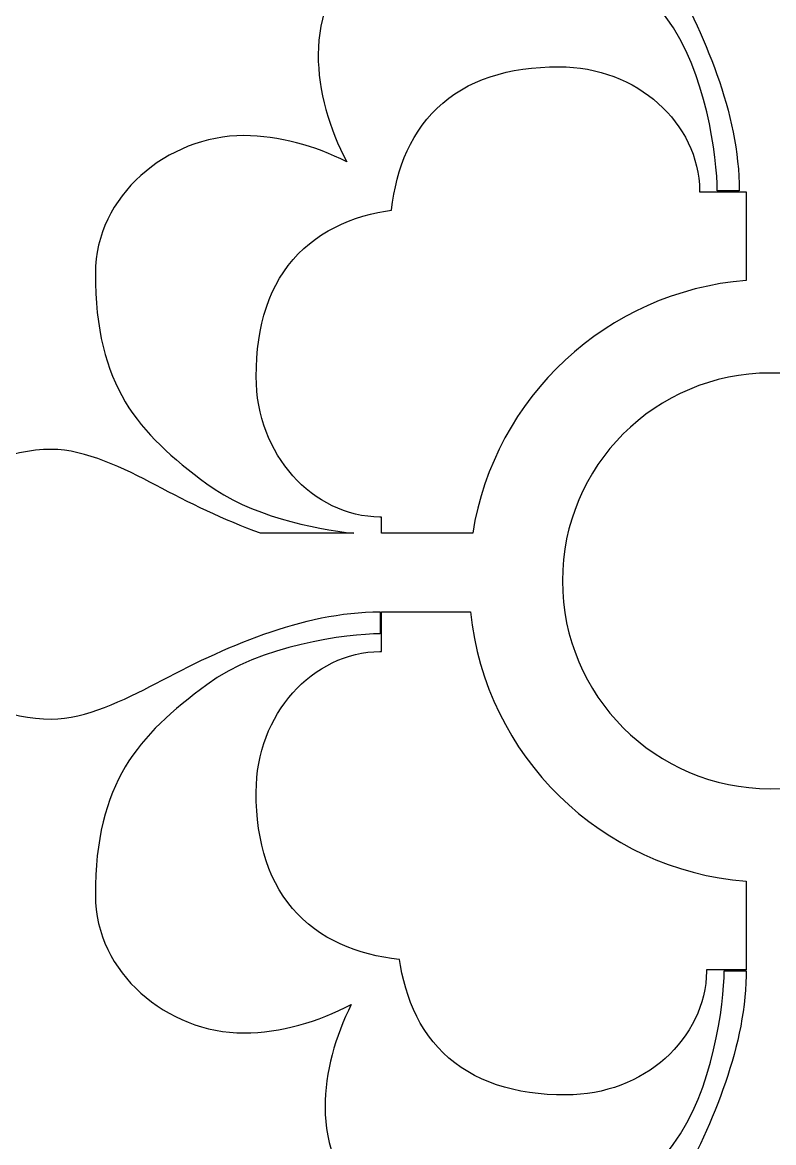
# Model space of a CAD drawing. Header units: centimetres. Extents: x -8.7 to 2, y -6.7 to 8.4.
# Drawn here: x -2.25 to -1.583, y 5.531 to 6.526 of the extents above; entities that cross this region are included whole.
import ezdxf

# ---------------------------------------------------------------- set-up
doc = ezdxf.new("R2010")
doc.units = ezdxf.units.CM
doc.header["$MEASUREMENT"] = 0
doc.layers.add('layer 1', color=7, linetype='Continuous')

msp = doc.modelspace()

# ---------------------------------------------------------------- linework, layer by layer
at = {"layer": 'layer 1', "color": 242}
for points, knots in [([(-2.9164, -6.70279), (-2.9164, -6.70279), (-2.9164, -5.65469), (-2.9164, -5.65469), (-2.9164, -5.65469), (-2.9164, -5.65469), (-2.9164, -5.56045), (-2.9164, -5.56045), (-2.9164, -5.56045), (-2.9164, -5.56045), (-2.9164, -5.22248), (-2.9164, -5.22248), (-2.9164, -5.22248), (-2.9164, -5.22248), (-2.9164, -5.05978), (-2.9164, -5.05978), (-2.9164, -5.05978), (-2.9164, -5.05978), (-2.9164, -3.57526), (-2.9164, -3.57526), (-2.9164, -3.57526), (-2.9164, -3.57526), (-2.9164, -3.48102), (-2.9164, -3.48102), (-2.9164, -3.48102), (-2.9164, -3.48102), (-2.9164, -3.14306), (-2.9164, -3.14306), (-2.9164, -3.14306), (-2.9164, -3.14306), (-2.9164, -2.98035), (-2.9164, -2.98035), (-2.9164, -2.98035), (-2.9164, -2.98035), (-2.9164, -1.49584), (-2.9164, -1.49584), (-2.9164, -1.49584), (-2.9164, -1.49584), (-2.9164, -1.4016), (-2.9164, -1.4016), (-2.9164, -1.4016), (-2.9164, -1.4016), (-2.9164, -1.06363), (-2.9164, -1.06363), (-2.9164, -1.06363), (-2.9164, -1.06363), (-2.9164, -0.90093), (-2.9164, -0.90093), (-2.9164, -0.90093), (-2.9164, -0.90093), (-2.9164, 0.58359), (-2.9164, 0.58359), (-2.9164, 0.58359), (-2.9164, 0.58359), (-2.9164, 0.67783), (-2.9164, 0.67783), (-2.9164, 0.67783), (-2.9164, 0.67783), (-2.9164, 1.01579), (-2.9164, 1.01579), (-2.9164, 1.01579), (-2.9164, 1.01579), (-2.9164, 1.1785), (-2.9164, 1.1785), (-2.9164, 1.1785), (-2.9164, 1.1785), (-2.9164, 2.66301), (-2.9164, 2.66301), (-2.9164, 2.66301), (-2.9164, 2.66301), (-2.9164, 2.75725), (-2.9164, 2.75725), (-2.9164, 2.75725), (-2.9164, 2.75725), (-2.9164, 3.09522), (-2.9164, 3.09522), (-2.9164, 3.09522), (-2.9164, 3.09522), (-2.9164, 3.25792), (-2.9164, 3.25792), (-2.9164, 3.25792), (-2.9164, 3.25792), (-2.9164, 4.74243), (-2.9164, 4.74243), (-2.9164, 4.74243), (-2.9164, 4.74243), (-2.9164, 4.83668), (-2.9164, 4.83668), (-2.9164, 4.83668), (-2.9164, 4.83668), (-2.9164, 5.17464), (-2.9164, 5.17464), (-2.9164, 5.17464), (-2.9164, 5.17464), (-2.9164, 5.33735), (-2.9164, 5.33735), (-2.9164, 5.33735), (-2.9164, 5.33735), (-2.9164, 6.82186), (-2.9164, 6.82186), (-2.9164, 6.82186), (-2.9164, 6.82186), (-2.9164, 6.9161), (-2.9164, 6.9161), (-2.9164, 6.9161), (-2.9164, 6.9161), (-2.9164, 7.25407), (-2.9164, 7.25407), (-2.9164, 7.25407), (-2.9164, 7.25407), (-2.9164, 7.41677), (-2.9164, 7.41677), (-2.9164, 7.41677), (-2.9164, 7.41677), (-2.9164, 8.37754), (-2.9164, 8.37754), (-2.9164, 8.37754), (-2.9164, 8.37754), (-2.18486, 8.37754), (-2.18486, 8.37754), (-2.18486, 8.37754), (-2.18486, 8.37754), (-2.01982, 8.37754), (-2.01982, 8.37754), (-2.01982, 8.37754), (-2.01982, 8.37754), (-1.60725, 8.37754), (-1.60725, 8.37754), (-1.60725, 8.37754), (-1.60725, 8.37754), (-1.53749, 8.37754), (-1.53749, 8.37754), (-1.53749, 8.37754), (-1.53749, 8.37754), (-1.14823, 8.37754), (-1.14823, 8.37754), (-1.14823, 8.37754), (-1.14823, 8.37754), (-0.98687, 8.37754), (-0.98687, 8.37754), (-0.98687, 8.37754), (-0.98687, 8.37754), (0.02073, 8.37754), (0.02073, 8.37754), (0.02073, 8.37754), (0.02073, 8.37754), (0.18577, 8.37754), (0.18577, 8.37754), (0.18577, 8.37754), (0.18577, 8.37754), (0.59834, 8.37754), (0.59834, 8.37754), (0.59834, 8.37754), (0.59834, 8.37754), (0.6681, 8.37754), (0.6681, 8.37754), (0.6681, 8.37754), (0.6681, 8.37754), (1.05736, 8.37754), (1.05736, 8.37754), (1.05736, 8.37754), (1.05736, 8.37754), (1.21872, 8.37754), (1.21872, 8.37754), (1.21872, 8.37754), (1.21872, 8.37754), (1.95035, 8.37754), (1.95035, 8.37754), (1.95035, 8.37754), (1.95035, 8.37754), (1.95035, 7.36066), (1.95035, 7.36066), (1.95035, 7.36066), (1.95035, 7.36066), (1.95035, 7.26641), (1.95035, 7.26641), (1.95035, 7.26641), (1.95035, 7.26641), (1.95035, 6.9286), (1.95035, 6.9286), (1.95035, 6.9286), (1.95035, 6.9286), (1.95035, 6.77755), (1.95035, 6.77755), (1.95035, 6.77755), (1.95035, 6.77755), (1.95035, 5.24221), (1.95035, 5.24221), (1.95035, 5.24221), (1.95035, 5.24221), (1.95035, 5.14795), (1.95035, 5.14795), (1.95035, 5.14795), (1.95035, 5.14795), (1.95035, 4.81014), (1.95035, 4.81014), (1.95035, 4.81014), (1.95035, 4.81014), (1.95035, 4.65909), (1.95035, 4.65909), (1.95035, 4.65909), (1.95035, 4.65909), (1.95035, 3.17448), (1.95035, 3.17448), (1.95035, 3.17448), (1.95035, 3.17448), (1.95035, 3.08022), (1.95035, 3.08022), (1.95035, 3.08022), (1.95035, 3.08022), (1.95035, 2.74242), (1.95035, 2.74242), (1.95035, 2.74242), (1.95035, 2.74242), (1.95035, 2.59137), (1.95035, 2.59137), (1.95035, 2.59137), (1.95035, 2.59137), (1.95035, 1.10676), (1.95035, 1.10676), (1.95035, 1.10676), (1.95035, 1.10676), (1.95035, 1.0125), (1.95035, 1.0125), (1.95035, 1.0125), (1.95035, 1.0125), (1.95035, 0.6747), (1.95035, 0.6747), (1.95035, 0.6747), (1.95035, 0.6747), (1.95035, 0.52364), (1.95035, 0.52364), (1.95035, 0.52364), (1.95035, 0.52364), (1.95035, -0.96097), (1.95035, -0.96097), (1.95035, -0.96097), (1.95035, -0.96097), (1.95035, -1.05523), (1.95035, -1.05523), (1.95035, -1.05523), (1.95035, -1.05523), (1.95035, -1.39303), (1.95035, -1.39303), (1.95035, -1.39303), (1.95035, -1.39303), (1.95035, -1.54408), (1.95035, -1.54408), (1.95035, -1.54408), (1.95035, -1.54408), (1.95035, -3.02869), (1.95035, -3.02869), (1.95035, -3.02869), (1.95035, -3.02869), (1.95035, -3.12295), (1.95035, -3.12295), (1.95035, -3.12295), (1.95035, -3.12295), (1.95035, -3.46075), (1.95035, -3.46075), (1.95035, -3.46075), (1.95035, -3.46075), (1.95035, -3.61181), (1.95035, -3.61181), (1.95035, -3.61181), (1.95035, -3.61181), (1.95035, -5.09642), (1.95035, -5.09642), (1.95035, -5.09642), (1.95035, -5.09642), (1.95035, -5.19068), (1.95035, -5.19068), (1.95035, -5.19068), (1.95035, -5.19068), (1.95035, -5.52848), (1.95035, -5.52848), (1.95035, -5.52848), (1.95035, -5.52848), (1.95035, -5.67953), (1.95035, -5.67953), (1.95035, -5.67953), (1.95035, -5.67953), (1.95035, -6.70279), (1.95035, -6.70279), (1.95035, -6.70279), (1.95035, -6.70279), (1.21881, -6.70279), (1.21881, -6.70279), (1.21881, -6.70279), (1.21881, -6.70279), (1.0529, -6.70279), (1.0529, -6.70279), (1.0529, -6.70279), (1.0529, -6.70279), (0.6681, -6.70279), (0.6681, -6.70279), (0.6681, -6.70279), (0.6681, -6.70279), (0.59834, -6.70279), (0.59834, -6.70279), (0.59834, -6.70279), (0.59834, -6.70279), (0.18291, -6.70279), (0.18291, -6.70279), (0.18291, -6.70279), (0.18291, -6.70279), (0.02079, -6.70279), (0.02079, -6.70279), (0.02079, -6.70279), (0.02079, -6.70279), (-0.98678, -6.70279), (-0.98678, -6.70279), (-0.98678, -6.70279), (-0.98678, -6.70279), (-1.15269, -6.70279), (-1.15269, -6.70279), (-1.15269, -6.70279), (-1.15269, -6.70279), (-1.53749, -6.70279), (-1.53749, -6.70279), (-1.53749, -6.70279), (-1.53749, -6.70279), (-1.60725, -6.70279), (-1.60725, -6.70279), (-1.60725, -6.70279), (-1.60725, -6.70279), (-2.02268, -6.70279), (-2.02268, -6.70279), (-2.02268, -6.70279), (-2.02268, -6.70279), (-2.1848, -6.70279), (-2.1848, -6.70279), (-2.1848, -6.70279), (-2.1848, -6.70279), (-2.9164, -6.70279), (-2.9164, -6.70279)], [0, 0, 0, 0, 0.011765, 0.011765, 0.011765, 0.011765, 0.023529, 0.023529, 0.023529, 0.023529, 0.035294, 0.035294, 0.035294, 0.035294, 0.047059, 0.047059, 0.047059, 0.047059, 0.058824, 0.058824, 0.058824, 0.058824, 0.070588, 0.070588, 0.070588, 0.070588, 0.082353, 0.082353, 0.082353, 0.082353, 0.094118, 0.094118, 0.094118, 0.094118, 0.105882, 0.105882, 0.105882, 0.105882, 0.117647, 0.117647, 0.117647, 0.117647, 0.129412, 0.129412, 0.129412, 0.129412, 0.141176, 0.141176, 0.141176, 0.141176, 0.152941, 0.152941, 0.152941, 0.152941, 0.164706, 0.164706, 0.164706, 0.164706, 0.176471, 0.176471, 0.176471, 0.176471, 0.188235, 0.188235, 0.188235, 0.188235, 0.2, 0.2, 0.2, 0.2, 0.211765, 0.211765, 0.211765, 0.211765, 0.223529, 0.223529, 0.223529, 0.223529, 0.235294, 0.235294, 0.235294, 0.235294, 0.247059, 0.247059, 0.247059, 0.247059, 0.258824, 0.258824, 0.258824, 0.258824, 0.270588, 0.270588, 0.270588, 0.270588, 0.282353, 0.282353, 0.282353, 0.282353, 0.294118, 0.294118, 0.294118, 0.294118, 0.305882, 0.305882, 0.305882, 0.305882, 0.317647, 0.317647, 0.317647, 0.317647, 0.329412, 0.329412, 0.329412, 0.329412, 0.341176, 0.341176, 0.341176, 0.341176, 0.352941, 0.352941, 0.352941, 0.352941, 0.364706, 0.364706, 0.364706, 0.364706, 0.376471, 0.376471, 0.376471, 0.376471, 0.388235, 0.388235, 0.388235, 0.388235, 0.4, 0.4, 0.4, 0.4, 0.411765, 0.411765, 0.411765, 0.411765, 0.423529, 0.423529, 0.423529, 0.423529, 0.435294, 0.435294, 0.435294, 0.435294, 0.447059, 0.447059, 0.447059, 0.447059, 0.458824, 0.458824, 0.458824, 0.458824, 0.470588, 0.470588, 0.470588, 0.470588, 0.482353, 0.482353, 0.482353, 0.482353, 0.494118, 0.494118, 0.494118, 0.494118, 0.505882, 0.505882, 0.505882, 0.505882, 0.517647, 0.517647, 0.517647, 0.517647, 0.529412, 0.529412, 0.529412, 0.529412, 0.541176, 0.541176, 0.541176, 0.541176, 0.552941, 0.552941, 0.552941, 0.552941, 0.564706, 0.564706, 0.564706, 0.564706, 0.576471, 0.576471, 0.576471, 0.576471, 0.588235, 0.588235, 0.588235, 0.588235, 0.6, 0.6, 0.6, 0.6, 0.611765, 0.611765, 0.611765, 0.611765, 0.623529, 0.623529, 0.623529, 0.623529, 0.635294, 0.635294, 0.635294, 0.635294, 0.647059, 0.647059, 0.647059, 0.647059, 0.658824, 0.658824, 0.658824, 0.658824, 0.670588, 0.670588, 0.670588, 0.670588, 0.682353, 0.682353, 0.682353, 0.682353, 0.694118, 0.694118, 0.694118, 0.694118, 0.705882, 0.705882, 0.705882, 0.705882, 0.717647, 0.717647, 0.717647, 0.717647, 0.729412, 0.729412, 0.729412, 0.729412, 0.741176, 0.741176, 0.741176, 0.741176, 0.752941, 0.752941, 0.752941, 0.752941, 0.764706, 0.764706, 0.764706, 0.764706, 0.776471, 0.776471, 0.776471, 0.776471, 0.788235, 0.788235, 0.788235, 0.788235, 0.8, 0.8, 0.8, 0.8, 0.811765, 0.811765, 0.811765, 0.811765, 0.823529, 0.823529, 0.823529, 0.823529, 0.835294, 0.835294, 0.835294, 0.835294, 0.847059, 0.847059, 0.847059, 0.847059, 0.858824, 0.858824, 0.858824, 0.858824, 0.870588, 0.870588, 0.870588, 0.870588, 0.882353, 0.882353, 0.882353, 0.882353, 0.894118, 0.894118, 0.894118, 0.894118, 0.905882, 0.905882, 0.905882, 0.905882, 0.917647, 0.917647, 0.917647, 0.917647, 0.929412, 0.929412, 0.929412, 0.929412, 0.941176, 0.941176, 0.941176, 0.941176, 0.952941, 0.952941, 0.952941, 0.952941, 0.964706, 0.964706, 0.964706, 0.964706, 0.976471, 0.976471, 0.976471, 0.976471, 1, 1, 1, 1]), ([(-2.634, 5.60605), (-2.50493, 5.59003), (-2.40298, 5.45217), (-2.3962, 5.28142), (-2.3962, 5.28142), (-2.21697, 5.27935), (-2.0709, 5.17252), (-2.05808, 5.03746), (-2.05808, 5.03746), (-2.05808, 5.03746), (-1.87598, 5.09287), (-1.87598, 5.09287), (-1.87598, 5.09287), (-1.87598, 5.09287), (-1.67153, 5.03066), (-1.67153, 5.03066), (-1.67153, 5.03066), (-1.67153, 5.03066), (-1.62274, 5.19761), (-1.62274, 5.19761), (-1.62274, 5.19761), (-1.63619, 5.22457), (-1.64971, 5.25012), (-1.66095, 5.27081), (-1.66095, 5.27081), (-1.68539, 5.31477), (-1.70248, 5.35508), (-1.70248, 5.39173), (-1.70248, 5.39173), (-1.70248, 5.42227), (-1.68539, 5.45648), (-1.67072, 5.48457), (-1.67072, 5.48457), (-1.63959, 5.5432), (-1.6085, 5.6112), (-1.60725, 5.67942), (-1.60725, 5.67942), (-1.60725, 5.67942), (-1.60725, 5.68368), (-1.60725, 5.68368), (-1.60725, 5.68368), (-1.60725, 5.68368), (-1.62674, 5.68368), (-1.62674, 5.68368), (-1.62674, 5.68368), (-1.62674, 5.65435), (-1.63652, 5.57739), (-1.67195, 5.52977), (-1.67195, 5.52977), (-1.71714, 5.46868), (-1.75866, 5.43083), (-1.85884, 5.43083), (-1.85884, 5.43083), (-1.92725, 5.43083), (-1.98098, 5.49432), (-1.98098, 5.56275), (-1.98098, 5.56275), (-1.98098, 5.5937), (-1.97197, 5.62566), (-1.9577, 5.65397), (-1.9577, 5.65397), (-1.98699, 5.6385), (-2.02052, 5.62861), (-2.05295, 5.62861), (-2.05295, 5.62861), (-2.12137, 5.62861), (-2.18487, 5.68234), (-2.18487, 5.75075), (-2.18487, 5.75075), (-2.18487, 5.85093), (-2.14702, 5.89245), (-2.08593, 5.93764), (-2.08593, 5.93764), (-2.03831, 5.97307), (-1.96134, 5.98285), (-1.93202, 5.98285), (-1.93202, 5.98285), (-1.93202, 5.98285), (-1.93202, 6.00239), (-1.93202, 6.00239), (-1.93202, 6.00239), (-2.00166, 6.00239), (-2.07127, 5.97063), (-2.13112, 5.93886), (-2.13112, 5.93886), (-2.15922, 5.9242), (-2.19343, 5.90711), (-2.22397, 5.90711), (-2.22397, 5.90711), (-2.26062, 5.90711), (-2.30093, 5.9242), (-2.34488, 5.94864), (-2.34488, 5.94864), (-2.38764, 5.97184), (-2.45117, 6.00484), (-2.50491, 6.02681), (-2.50491, 6.02681), (-2.45117, 6.0488), (-2.38764, 6.08178), (-2.34488, 6.105), (-2.34488, 6.105), (-2.30093, 6.12944), (-2.26062, 6.14653), (-2.22397, 6.14653), (-2.22397, 6.14653), (-2.19343, 6.14653), (-2.15922, 6.12944), (-2.13112, 6.11476), (-2.13112, 6.11476), (-2.10208, 6.09934), (-2.07072, 6.08393), (-2.03819, 6.07215), (-2.03819, 6.07215), (-2.03819, 6.07215), (-1.9553, 6.07215), (-1.9553, 6.07215), (-1.9553, 6.07215), (-1.99156, 6.07585), (-2.04804, 6.0878), (-2.08593, 6.116), (-2.08593, 6.116), (-2.14702, 6.16119), (-2.18487, 6.20271), (-2.18487, 6.30289), (-2.18487, 6.30289), (-2.18487, 6.3713), (-2.12137, 6.42503), (-2.05295, 6.42503), (-2.05295, 6.42503), (-2.02199, 6.42503), (-1.99003, 6.41602), (-1.96172, 6.40174), (-1.96172, 6.40174), (-1.9772, 6.43103), (-1.98709, 6.46456), (-1.98709, 6.497), (-1.98709, 6.497), (-1.98709, 6.56542), (-1.93335, 6.62892), (-1.86495, 6.62892), (-1.86495, 6.62892), (-1.76476, 6.62892), (-1.72325, 6.59106), (-1.67805, 6.52998), (-1.67805, 6.52998), (-1.64263, 6.48236), (-1.63285, 6.40539), (-1.63285, 6.37607), (-1.63285, 6.37607), (-1.63285, 6.37607), (-1.61331, 6.37607), (-1.61331, 6.37607), (-1.61331, 6.37607), (-1.61331, 6.44571), (-1.64507, 6.51532), (-1.67684, 6.57517), (-1.67684, 6.57517), (-1.6915, 6.60327), (-1.70859, 6.63747), (-1.70859, 6.66802), (-1.70859, 6.66802), (-1.70859, 6.70467), (-1.6915, 6.74498), (-1.66705, 6.78893), (-1.66705, 6.78893), (-1.65253, 6.8157), (-1.63416, 6.8506), (-1.61707, 6.88615), (-1.61707, 6.88615), (-1.61707, 6.88615), (-1.67153, 7.07248), (-1.67153, 7.07248), (-1.67153, 7.07248), (-1.67153, 7.07248), (-1.87598, 7.01027), (-1.87598, 7.01027), (-1.87598, 7.01027), (-1.87598, 7.01027), (-2.05959, 7.06614), (-2.05959, 7.06614), (-2.05959, 7.06614), (-2.0792, 6.94003), (-2.21536, 6.84123), (-2.38336, 6.83456), (-2.38336, 6.83456), (-2.38546, 6.65239), (-2.4958, 6.50448), (-2.634, 6.49592), (-2.634, 6.49592), (-2.634, 6.49592), (-2.634, 5.60605), (-2.634, 5.60605)], [0, 0, 0, 0, 0.020408, 0.020408, 0.020408, 0.020408, 0.040816, 0.040816, 0.040816, 0.040816, 0.061224, 0.061224, 0.061224, 0.061224, 0.081633, 0.081633, 0.081633, 0.081633, 0.102041, 0.102041, 0.102041, 0.102041, 0.122449, 0.122449, 0.122449, 0.122449, 0.142857, 0.142857, 0.142857, 0.142857, 0.163265, 0.163265, 0.163265, 0.163265, 0.183673, 0.183673, 0.183673, 0.183673, 0.204082, 0.204082, 0.204082, 0.204082, 0.22449, 0.22449, 0.22449, 0.22449, 0.244898, 0.244898, 0.244898, 0.244898, 0.265306, 0.265306, 0.265306, 0.265306, 0.285714, 0.285714, 0.285714, 0.285714, 0.306122, 0.306122, 0.306122, 0.306122, 0.326531, 0.326531, 0.326531, 0.326531, 0.346939, 0.346939, 0.346939, 0.346939, 0.367347, 0.367347, 0.367347, 0.367347, 0.387755, 0.387755, 0.387755, 0.387755, 0.408163, 0.408163, 0.408163, 0.408163, 0.428571, 0.428571, 0.428571, 0.428571, 0.44898, 0.44898, 0.44898, 0.44898, 0.469388, 0.469388, 0.469388, 0.469388, 0.489796, 0.489796, 0.489796, 0.489796, 0.510204, 0.510204, 0.510204, 0.510204, 0.530612, 0.530612, 0.530612, 0.530612, 0.55102, 0.55102, 0.55102, 0.55102, 0.571429, 0.571429, 0.571429, 0.571429, 0.591837, 0.591837, 0.591837, 0.591837, 0.612245, 0.612245, 0.612245, 0.612245, 0.632653, 0.632653, 0.632653, 0.632653, 0.653061, 0.653061, 0.653061, 0.653061, 0.673469, 0.673469, 0.673469, 0.673469, 0.693878, 0.693878, 0.693878, 0.693878, 0.714286, 0.714286, 0.714286, 0.714286, 0.734694, 0.734694, 0.734694, 0.734694, 0.755102, 0.755102, 0.755102, 0.755102, 0.77551, 0.77551, 0.77551, 0.77551, 0.795918, 0.795918, 0.795918, 0.795918, 0.816327, 0.816327, 0.816327, 0.816327, 0.836735, 0.836735, 0.836735, 0.836735, 0.857143, 0.857143, 0.857143, 0.857143, 0.877551, 0.877551, 0.877551, 0.877551, 0.897959, 0.897959, 0.897959, 0.897959, 0.918367, 0.918367, 0.918367, 0.918367, 0.938776, 0.938776, 0.938776, 0.938776, 0.959184, 0.959184, 0.959184, 0.959184, 1, 1, 1, 1]), ([(-1.93095, 6.07215), (-1.93095, 6.07215), (-1.84992, 6.07215), (-1.84992, 6.07215), (-1.84992, 6.07215), (-1.83074, 6.19284), (-1.73081, 6.28666), (-1.60725, 6.29646), (-1.60725, 6.29646), (-1.60725, 6.29646), (-1.60725, 6.375), (-1.60725, 6.375), (-1.60725, 6.375), (-1.60725, 6.375), (-1.64859, 6.375), (-1.64859, 6.375), (-1.64859, 6.375), (-1.64859, 6.375), (-1.64859, 6.3765), (-1.64859, 6.3765), (-1.64859, 6.3765), (-1.64859, 6.3765), (-1.64875, 6.38166), (-1.64875, 6.38166), (-1.64875, 6.38166), (-1.64875, 6.38166), (-1.64925, 6.38719), (-1.64925, 6.38719), (-1.64925, 6.38719), (-1.64925, 6.38719), (-1.65007, 6.39266), (-1.65007, 6.39266), (-1.65007, 6.39266), (-1.65007, 6.39266), (-1.6512, 6.39807), (-1.6512, 6.39807), (-1.6512, 6.39807), (-1.6512, 6.39807), (-1.65263, 6.40338), (-1.65263, 6.40338), (-1.65263, 6.40338), (-1.65263, 6.40338), (-1.65434, 6.40859), (-1.65434, 6.40859), (-1.65434, 6.40859), (-1.65434, 6.40859), (-1.65633, 6.41369), (-1.65633, 6.41369), (-1.65633, 6.41369), (-1.65633, 6.41369), (-1.65858, 6.41868), (-1.65858, 6.41868), (-1.65858, 6.41868), (-1.65858, 6.41868), (-1.6611, 6.42356), (-1.6611, 6.42356), (-1.6611, 6.42356), (-1.6611, 6.42356), (-1.66386, 6.42829), (-1.66386, 6.42829), (-1.66386, 6.42829), (-1.66386, 6.42829), (-1.66686, 6.43289), (-1.66686, 6.43289), (-1.66686, 6.43289), (-1.66686, 6.43289), (-1.67009, 6.43735), (-1.67009, 6.43735), (-1.67009, 6.43735), (-1.67009, 6.43735), (-1.67355, 6.44166), (-1.67355, 6.44166), (-1.67355, 6.44166), (-1.67355, 6.44166), (-1.67722, 6.44582), (-1.67722, 6.44582), (-1.67722, 6.44582), (-1.67722, 6.44582), (-1.68111, 6.44981), (-1.68111, 6.44981), (-1.68111, 6.44981), (-1.68111, 6.44981), (-1.6852, 6.45364), (-1.6852, 6.45364), (-1.6852, 6.45364), (-1.6852, 6.45364), (-1.68949, 6.45729), (-1.68949, 6.45729), (-1.68949, 6.45729), (-1.68949, 6.45729), (-1.69396, 6.46076), (-1.69396, 6.46076), (-1.69396, 6.46076), (-1.69396, 6.46076), (-1.69863, 6.46404), (-1.69863, 6.46404), (-1.69863, 6.46404), (-1.69863, 6.46404), (-1.70347, 6.46713), (-1.70347, 6.46713), (-1.70347, 6.46713), (-1.70347, 6.46713), (-1.70849, 6.47002), (-1.70849, 6.47002), (-1.70849, 6.47002), (-1.70849, 6.47002), (-1.71367, 6.47269), (-1.71367, 6.47269), (-1.71367, 6.47269), (-1.71367, 6.47269), (-1.71902, 6.47515), (-1.71902, 6.47515), (-1.71902, 6.47515), (-1.71902, 6.47515), (-1.72453, 6.47738), (-1.72453, 6.47738), (-1.72453, 6.47738), (-1.72453, 6.47738), (-1.73019, 6.47938), (-1.73019, 6.47938), (-1.73019, 6.47938), (-1.73019, 6.47938), (-1.73598, 6.48113), (-1.73598, 6.48113), (-1.73598, 6.48113), (-1.73598, 6.48113), (-1.74191, 6.48264), (-1.74191, 6.48264), (-1.74191, 6.48264), (-1.74191, 6.48264), (-1.74797, 6.48389), (-1.74797, 6.48389), (-1.74797, 6.48389), (-1.74797, 6.48389), (-1.75415, 6.48487), (-1.75415, 6.48487), (-1.75415, 6.48487), (-1.75415, 6.48487), (-1.76044, 6.48558), (-1.76044, 6.48558), (-1.76044, 6.48558), (-1.76044, 6.48558), (-1.76683, 6.48602), (-1.76683, 6.48602), (-1.76683, 6.48602), (-1.76683, 6.48602), (-1.77323, 6.48616), (-1.77323, 6.48616), (-1.77323, 6.48616), (-1.77323, 6.48616), (-1.78167, 6.48602), (-1.78167, 6.48602), (-1.78167, 6.48602), (-1.78167, 6.48602), (-1.78981, 6.48562), (-1.78981, 6.48562), (-1.78981, 6.48562), (-1.78981, 6.48562), (-1.79774, 6.48494), (-1.79774, 6.48494), (-1.79774, 6.48494), (-1.79774, 6.48494), (-1.80547, 6.48398), (-1.80547, 6.48398), (-1.80547, 6.48398), (-1.80547, 6.48398), (-1.81299, 6.48274), (-1.81299, 6.48274), (-1.81299, 6.48274), (-1.81299, 6.48274), (-1.82032, 6.48121), (-1.82032, 6.48121), (-1.82032, 6.48121), (-1.82032, 6.48121), (-1.82745, 6.47938), (-1.82745, 6.47938), (-1.82745, 6.47938), (-1.82745, 6.47938), (-1.83437, 6.47726), (-1.83437, 6.47726), (-1.83437, 6.47726), (-1.83437, 6.47726), (-1.84108, 6.47484), (-1.84108, 6.47484), (-1.84108, 6.47484), (-1.84108, 6.47484), (-1.84758, 6.47211), (-1.84758, 6.47211), (-1.84758, 6.47211), (-1.84758, 6.47211), (-1.85386, 6.46908), (-1.85386, 6.46908), (-1.85386, 6.46908), (-1.85386, 6.46908), (-1.8599, 6.46574), (-1.8599, 6.46574), (-1.8599, 6.46574), (-1.8599, 6.46574), (-1.86569, 6.46209), (-1.86569, 6.46209), (-1.86569, 6.46209), (-1.86569, 6.46209), (-1.87123, 6.45816), (-1.87123, 6.45816), (-1.87123, 6.45816), (-1.87123, 6.45816), (-1.87649, 6.45393), (-1.87649, 6.45393), (-1.87649, 6.45393), (-1.87649, 6.45393), (-1.88147, 6.44944), (-1.88147, 6.44944), (-1.88147, 6.44944), (-1.88147, 6.44944), (-1.88617, 6.44467), (-1.88617, 6.44467), (-1.88617, 6.44467), (-1.88617, 6.44467), (-1.89056, 6.43967), (-1.89056, 6.43967), (-1.89056, 6.43967), (-1.89056, 6.43967), (-1.89466, 6.43444), (-1.89466, 6.43444), (-1.89466, 6.43444), (-1.89466, 6.43444), (-1.89845, 6.429), (-1.89845, 6.429), (-1.89845, 6.429), (-1.89845, 6.429), (-1.90194, 6.42337), (-1.90194, 6.42337), (-1.90194, 6.42337), (-1.90194, 6.42337), (-1.90513, 6.41756), (-1.90513, 6.41756), (-1.90513, 6.41756), (-1.90513, 6.41756), (-1.90803, 6.41159), (-1.90803, 6.41159), (-1.90803, 6.41159), (-1.90803, 6.41159), (-1.91065, 6.40548), (-1.91065, 6.40548), (-1.91065, 6.40548), (-1.91065, 6.40548), (-1.913, 6.39922), (-1.913, 6.39922), (-1.913, 6.39922), (-1.913, 6.39922), (-1.91509, 6.39284), (-1.91509, 6.39284), (-1.91509, 6.39284), (-1.91509, 6.39284), (-1.91693, 6.38632), (-1.91693, 6.38632), (-1.91693, 6.38632), (-1.91693, 6.38632), (-1.91852, 6.3797), (-1.91852, 6.3797), (-1.91852, 6.3797), (-1.91852, 6.3797), (-1.91989, 6.37295), (-1.91989, 6.37295), (-1.91989, 6.37295), (-1.91989, 6.37295), (-1.92103, 6.3661), (-1.92103, 6.3661), (-1.92103, 6.3661), (-1.92103, 6.3661), (-1.92196, 6.35914), (-1.92196, 6.35914), (-1.92196, 6.35914), (-1.92196, 6.35914), (-1.92198, 6.35893), (-1.92198, 6.35893), (-1.92198, 6.35893), (-1.92198, 6.35893), (-1.92723, 6.35811), (-1.92723, 6.35811), (-1.92723, 6.35811), (-1.92723, 6.35811), (-1.93405, 6.35679), (-1.93405, 6.35679), (-1.93405, 6.35679), (-1.93405, 6.35679), (-1.94077, 6.35523), (-1.94077, 6.35523), (-1.94077, 6.35523), (-1.94077, 6.35523), (-1.94736, 6.35344), (-1.94736, 6.35344), (-1.94736, 6.35344), (-1.94736, 6.35344), (-1.95382, 6.35139), (-1.95382, 6.35139), (-1.95382, 6.35139), (-1.95382, 6.35139), (-1.96016, 6.34908), (-1.96016, 6.34908), (-1.96016, 6.34908), (-1.96016, 6.34908), (-1.96636, 6.34649), (-1.96636, 6.34649), (-1.96636, 6.34649), (-1.96636, 6.34649), (-1.97241, 6.34362), (-1.97241, 6.34362), (-1.97241, 6.34362), (-1.97241, 6.34362), (-1.9783, 6.34045), (-1.9783, 6.34045), (-1.9783, 6.34045), (-1.9783, 6.34045), (-1.98401, 6.33699), (-1.98401, 6.33699), (-1.98401, 6.33699), (-1.98401, 6.33699), (-1.98953, 6.33322), (-1.98953, 6.33322), (-1.98953, 6.33322), (-1.98953, 6.33322), (-1.99483, 6.32914), (-1.99483, 6.32914), (-1.99483, 6.32914), (-1.99483, 6.32914), (-1.99992, 6.32475), (-1.99992, 6.32475), (-1.99992, 6.32475), (-1.99992, 6.32475), (-2.00475, 6.32006), (-2.00475, 6.32006), (-2.00475, 6.32006), (-2.00475, 6.32006), (-2.00933, 6.31508), (-2.00933, 6.31508), (-2.00933, 6.31508), (-2.00933, 6.31508), (-2.01362, 6.30981), (-2.01362, 6.30981), (-2.01362, 6.30981), (-2.01362, 6.30981), (-2.01763, 6.30425), (-2.01763, 6.30425), (-2.01763, 6.30425), (-2.01763, 6.30425), (-2.02133, 6.29844), (-2.02133, 6.29844), (-2.02133, 6.29844), (-2.02133, 6.29844), (-2.02473, 6.29237), (-2.02473, 6.29237), (-2.02473, 6.29237), (-2.02473, 6.29237), (-2.02782, 6.28606), (-2.02782, 6.28606), (-2.02782, 6.28606), (-2.02782, 6.28606), (-2.0306, 6.27953), (-2.0306, 6.27953), (-2.0306, 6.27953), (-2.0306, 6.27953), (-2.03306, 6.27277), (-2.03306, 6.27277), (-2.03306, 6.27277), (-2.03306, 6.27277), (-2.03522, 6.26581), (-2.03522, 6.26581), (-2.03522, 6.26581), (-2.03522, 6.26581), (-2.03708, 6.25863), (-2.03708, 6.25863), (-2.03708, 6.25863), (-2.03708, 6.25863), (-2.03863, 6.25125), (-2.03863, 6.25125), (-2.03863, 6.25125), (-2.03863, 6.25125), (-2.03989, 6.24367), (-2.03989, 6.24367), (-2.03989, 6.24367), (-2.03989, 6.24367), (-2.04087, 6.23588), (-2.04087, 6.23588), (-2.04087, 6.23588), (-2.04087, 6.23588), (-2.04156, 6.22789), (-2.04156, 6.22789), (-2.04156, 6.22789), (-2.04156, 6.22789), (-2.04197, 6.21968), (-2.04197, 6.21968), (-2.04197, 6.21968), (-2.04197, 6.21968), (-2.04211, 6.21118), (-2.04211, 6.21118), (-2.04211, 6.21118), (-2.04211, 6.21118), (-2.04197, 6.20478), (-2.04197, 6.20478), (-2.04197, 6.20478), (-2.04197, 6.20478), (-2.04154, 6.19838), (-2.04154, 6.19838), (-2.04154, 6.19838), (-2.04154, 6.19838), (-2.04083, 6.19209), (-2.04083, 6.19209), (-2.04083, 6.19209), (-2.04083, 6.19209), (-2.03984, 6.18592), (-2.03984, 6.18592), (-2.03984, 6.18592), (-2.03984, 6.18592), (-2.0386, 6.17986), (-2.0386, 6.17986), (-2.0386, 6.17986), (-2.0386, 6.17986), (-2.03709, 6.17392), (-2.03709, 6.17392), (-2.03709, 6.17392), (-2.03709, 6.17392), (-2.03533, 6.16812), (-2.03533, 6.16812), (-2.03533, 6.16812), (-2.03533, 6.16812), (-2.03333, 6.16247), (-2.03333, 6.16247), (-2.03333, 6.16247), (-2.03333, 6.16247), (-2.03111, 6.15697), (-2.03111, 6.15697), (-2.03111, 6.15697), (-2.03111, 6.15697), (-2.02865, 6.15162), (-2.02865, 6.15162), (-2.02865, 6.15162), (-2.02865, 6.15162), (-2.02597, 6.14643), (-2.02597, 6.14643), (-2.02597, 6.14643), (-2.02597, 6.14643), (-2.02309, 6.14141), (-2.02309, 6.14141), (-2.02309, 6.14141), (-2.02309, 6.14141), (-2.02, 6.13656), (-2.02, 6.13656), (-2.02, 6.13656), (-2.02, 6.13656), (-2.01672, 6.1319), (-2.01672, 6.1319), (-2.01672, 6.1319), (-2.01672, 6.1319), (-2.01324, 6.12742), (-2.01324, 6.12742), (-2.01324, 6.12742), (-2.01324, 6.12742), (-2.00959, 6.12313), (-2.00959, 6.12313), (-2.00959, 6.12313), (-2.00959, 6.12313), (-2.00577, 6.11905), (-2.00577, 6.11905), (-2.00577, 6.11905), (-2.00577, 6.11905), (-2.00178, 6.11516), (-2.00178, 6.11516), (-2.00178, 6.11516), (-2.00178, 6.11516), (-1.99762, 6.11148), (-1.99762, 6.11148), (-1.99762, 6.11148), (-1.99762, 6.11148), (-1.99331, 6.10803), (-1.99331, 6.10803), (-1.99331, 6.10803), (-1.99331, 6.10803), (-1.98885, 6.10479), (-1.98885, 6.10479), (-1.98885, 6.10479), (-1.98885, 6.10479), (-1.98425, 6.10179), (-1.98425, 6.10179), (-1.98425, 6.10179), (-1.98425, 6.10179), (-1.97951, 6.09902), (-1.97951, 6.09902), (-1.97951, 6.09902), (-1.97951, 6.09902), (-1.97464, 6.09651), (-1.97464, 6.09651), (-1.97464, 6.09651), (-1.97464, 6.09651), (-1.96966, 6.09426), (-1.96966, 6.09426), (-1.96966, 6.09426), (-1.96966, 6.09426), (-1.96455, 6.09227), (-1.96455, 6.09227), (-1.96455, 6.09227), (-1.96455, 6.09227), (-1.95933, 6.09055), (-1.95933, 6.09055), (-1.95933, 6.09055), (-1.95933, 6.09055), (-1.95402, 6.08912), (-1.95402, 6.08912), (-1.95402, 6.08912), (-1.95402, 6.08912), (-1.94862, 6.088), (-1.94862, 6.088), (-1.94862, 6.088), (-1.94862, 6.088), (-1.94314, 6.08718), (-1.94314, 6.08718), (-1.94314, 6.08718), (-1.94314, 6.08718), (-1.9376, 6.08668), (-1.9376, 6.08668), (-1.9376, 6.08668), (-1.9376, 6.08668), (-1.93244, 6.08652), (-1.93244, 6.08652), (-1.93244, 6.08652), (-1.93244, 6.08652), (-1.93095, 6.08652), (-1.93095, 6.08652), (-1.93095, 6.08652), (-1.93095, 6.08652), (-1.93095, 6.07215), (-1.93095, 6.07215)], [0, 0, 0, 0, 0.007463, 0.007463, 0.007463, 0.007463, 0.014925, 0.014925, 0.014925, 0.014925, 0.022388, 0.022388, 0.022388, 0.022388, 0.029851, 0.029851, 0.029851, 0.029851, 0.037313, 0.037313, 0.037313, 0.037313, 0.044776, 0.044776, 0.044776, 0.044776, 0.052239, 0.052239, 0.052239, 0.052239, 0.059701, 0.059701, 0.059701, 0.059701, 0.067164, 0.067164, 0.067164, 0.067164, 0.074627, 0.074627, 0.074627, 0.074627, 0.08209, 0.08209, 0.08209, 0.08209, 0.089552, 0.089552, 0.089552, 0.089552, 0.097015, 0.097015, 0.097015, 0.097015, 0.104478, 0.104478, 0.104478, 0.104478, 0.11194, 0.11194, 0.11194, 0.11194, 0.119403, 0.119403, 0.119403, 0.119403, 0.126866, 0.126866, 0.126866, 0.126866, 0.134328, 0.134328, 0.134328, 0.134328, 0.141791, 0.141791, 0.141791, 0.141791, 0.149254, 0.149254, 0.149254, 0.149254, 0.156716, 0.156716, 0.156716, 0.156716, 0.164179, 0.164179, 0.164179, 0.164179, 0.171642, 0.171642, 0.171642, 0.171642, 0.179104, 0.179104, 0.179104, 0.179104, 0.186567, 0.186567, 0.186567, 0.186567, 0.19403, 0.19403, 0.19403, 0.19403, 0.201493, 0.201493, 0.201493, 0.201493, 0.208955, 0.208955, 0.208955, 0.208955, 0.216418, 0.216418, 0.216418, 0.216418, 0.223881, 0.223881, 0.223881, 0.223881, 0.231343, 0.231343, 0.231343, 0.231343, 0.238806, 0.238806, 0.238806, 0.238806, 0.246269, 0.246269, 0.246269, 0.246269, 0.253731, 0.253731, 0.253731, 0.253731, 0.261194, 0.261194, 0.261194, 0.261194, 0.268657, 0.268657, 0.268657, 0.268657, 0.276119, 0.276119, 0.276119, 0.276119, 0.283582, 0.283582, 0.283582, 0.283582, 0.291045, 0.291045, 0.291045, 0.291045, 0.298507, 0.298507, 0.298507, 0.298507, 0.30597, 0.30597, 0.30597, 0.30597, 0.313433, 0.313433, 0.313433, 0.313433, 0.320896, 0.320896, 0.320896, 0.320896, 0.328358, 0.328358, 0.328358, 0.328358, 0.335821, 0.335821, 0.335821, 0.335821, 0.343284, 0.343284, 0.343284, 0.343284, 0.350746, 0.350746, 0.350746, 0.350746, 0.358209, 0.358209, 0.358209, 0.358209, 0.365672, 0.365672, 0.365672, 0.365672, 0.373134, 0.373134, 0.373134, 0.373134, 0.380597, 0.380597, 0.380597, 0.380597, 0.38806, 0.38806, 0.38806, 0.38806, 0.395522, 0.395522, 0.395522, 0.395522, 0.402985, 0.402985, 0.402985, 0.402985, 0.410448, 0.410448, 0.410448, 0.410448, 0.41791, 0.41791, 0.41791, 0.41791, 0.425373, 0.425373, 0.425373, 0.425373, 0.432836, 0.432836, 0.432836, 0.432836, 0.440299, 0.440299, 0.440299, 0.440299, 0.447761, 0.447761, 0.447761, 0.447761, 0.455224, 0.455224, 0.455224, 0.455224, 0.462687, 0.462687, 0.462687, 0.462687, 0.470149, 0.470149, 0.470149, 0.470149, 0.477612, 0.477612, 0.477612, 0.477612, 0.485075, 0.485075, 0.485075, 0.485075, 0.492537, 0.492537, 0.492537, 0.492537, 0.5, 0.5, 0.5, 0.5, 0.507463, 0.507463, 0.507463, 0.507463, 0.514925, 0.514925, 0.514925, 0.514925, 0.522388, 0.522388, 0.522388, 0.522388, 0.529851, 0.529851, 0.529851, 0.529851, 0.537313, 0.537313, 0.537313, 0.537313, 0.544776, 0.544776, 0.544776, 0.544776, 0.552239, 0.552239, 0.552239, 0.552239, 0.559701, 0.559701, 0.559701, 0.559701, 0.567164, 0.567164, 0.567164, 0.567164, 0.574627, 0.574627, 0.574627, 0.574627, 0.58209, 0.58209, 0.58209, 0.58209, 0.589552, 0.589552, 0.589552, 0.589552, 0.597015, 0.597015, 0.597015, 0.597015, 0.604478, 0.604478, 0.604478, 0.604478, 0.61194, 0.61194, 0.61194, 0.61194, 0.619403, 0.619403, 0.619403, 0.619403, 0.626866, 0.626866, 0.626866, 0.626866, 0.634328, 0.634328, 0.634328, 0.634328, 0.641791, 0.641791, 0.641791, 0.641791, 0.649254, 0.649254, 0.649254, 0.649254, 0.656716, 0.656716, 0.656716, 0.656716, 0.664179, 0.664179, 0.664179, 0.664179, 0.671642, 0.671642, 0.671642, 0.671642, 0.679104, 0.679104, 0.679104, 0.679104, 0.686567, 0.686567, 0.686567, 0.686567, 0.69403, 0.69403, 0.69403, 0.69403, 0.701493, 0.701493, 0.701493, 0.701493, 0.708955, 0.708955, 0.708955, 0.708955, 0.716418, 0.716418, 0.716418, 0.716418, 0.723881, 0.723881, 0.723881, 0.723881, 0.731343, 0.731343, 0.731343, 0.731343, 0.738806, 0.738806, 0.738806, 0.738806, 0.746269, 0.746269, 0.746269, 0.746269, 0.753731, 0.753731, 0.753731, 0.753731, 0.761194, 0.761194, 0.761194, 0.761194, 0.768657, 0.768657, 0.768657, 0.768657, 0.776119, 0.776119, 0.776119, 0.776119, 0.783582, 0.783582, 0.783582, 0.783582, 0.791045, 0.791045, 0.791045, 0.791045, 0.798507, 0.798507, 0.798507, 0.798507, 0.80597, 0.80597, 0.80597, 0.80597, 0.813433, 0.813433, 0.813433, 0.813433, 0.820896, 0.820896, 0.820896, 0.820896, 0.828358, 0.828358, 0.828358, 0.828358, 0.835821, 0.835821, 0.835821, 0.835821, 0.843284, 0.843284, 0.843284, 0.843284, 0.850746, 0.850746, 0.850746, 0.850746, 0.858209, 0.858209, 0.858209, 0.858209, 0.865672, 0.865672, 0.865672, 0.865672, 0.873134, 0.873134, 0.873134, 0.873134, 0.880597, 0.880597, 0.880597, 0.880597, 0.88806, 0.88806, 0.88806, 0.88806, 0.895522, 0.895522, 0.895522, 0.895522, 0.902985, 0.902985, 0.902985, 0.902985, 0.910448, 0.910448, 0.910448, 0.910448, 0.91791, 0.91791, 0.91791, 0.91791, 0.925373, 0.925373, 0.925373, 0.925373, 0.932836, 0.932836, 0.932836, 0.932836, 0.940299, 0.940299, 0.940299, 0.940299, 0.947761, 0.947761, 0.947761, 0.947761, 0.955224, 0.955224, 0.955224, 0.955224, 0.962687, 0.962687, 0.962687, 0.962687, 0.970149, 0.970149, 0.970149, 0.970149, 0.977612, 0.977612, 0.977612, 0.977612, 0.985075, 0.985075, 0.985075, 0.985075, 1, 1, 1, 1]), ([(-1.7703, 6.02987), (-1.7703, 6.13174), (-1.68769, 6.21435), (-1.58582, 6.21435), (-1.58582, 6.21435), (-1.48396, 6.21435), (-1.40134, 6.13174), (-1.40134, 6.02987), (-1.40134, 6.02987), (-1.40134, 5.928), (-1.48396, 5.84539), (-1.58582, 5.84539), (-1.58582, 5.84539), (-1.68769, 5.84539), (-1.7703, 5.928), (-1.7703, 6.02987)], [0, 0, 0, 0, 0.2, 0.2, 0.2, 0.2, 0.4, 0.4, 0.4, 0.4, 0.6, 0.6, 0.6, 0.6, 1, 1, 1, 1]), ([(-1.85186, 6.0024), (-1.85186, 6.0024), (-1.93095, 6.0024), (-1.93095, 6.0024), (-1.93095, 6.0024), (-1.93095, 6.0024), (-1.93095, 5.9671), (-1.93095, 5.9671), (-1.93095, 5.9671), (-1.93095, 5.9671), (-1.93245, 5.9671), (-1.93245, 5.9671), (-1.93245, 5.9671), (-1.93245, 5.9671), (-1.93761, 5.96694), (-1.93761, 5.96694), (-1.93761, 5.96694), (-1.93761, 5.96694), (-1.94315, 5.96645), (-1.94315, 5.96645), (-1.94315, 5.96645), (-1.94315, 5.96645), (-1.94862, 5.96563), (-1.94862, 5.96563), (-1.94862, 5.96563), (-1.94862, 5.96563), (-1.95402, 5.9645), (-1.95402, 5.9645), (-1.95402, 5.9645), (-1.95402, 5.9645), (-1.95933, 5.96307), (-1.95933, 5.96307), (-1.95933, 5.96307), (-1.95933, 5.96307), (-1.96454, 5.96136), (-1.96454, 5.96136), (-1.96454, 5.96136), (-1.96454, 5.96136), (-1.96965, 5.95937), (-1.96965, 5.95937), (-1.96965, 5.95937), (-1.96965, 5.95937), (-1.97464, 5.95711), (-1.97464, 5.95711), (-1.97464, 5.95711), (-1.97464, 5.95711), (-1.97951, 5.9546), (-1.97951, 5.9546), (-1.97951, 5.9546), (-1.97951, 5.9546), (-1.98425, 5.95184), (-1.98425, 5.95184), (-1.98425, 5.95184), (-1.98425, 5.95184), (-1.98885, 5.94884), (-1.98885, 5.94884), (-1.98885, 5.94884), (-1.98885, 5.94884), (-1.99331, 5.9456), (-1.99331, 5.9456), (-1.99331, 5.9456), (-1.99331, 5.9456), (-1.99762, 5.94215), (-1.99762, 5.94215), (-1.99762, 5.94215), (-1.99762, 5.94215), (-2.00177, 5.93847), (-2.00177, 5.93847), (-2.00177, 5.93847), (-2.00177, 5.93847), (-2.00577, 5.93459), (-2.00577, 5.93459), (-2.00577, 5.93459), (-2.00577, 5.93459), (-2.00959, 5.9305), (-2.00959, 5.9305), (-2.00959, 5.9305), (-2.00959, 5.9305), (-2.01325, 5.92621), (-2.01325, 5.92621), (-2.01325, 5.92621), (-2.01325, 5.92621), (-2.01671, 5.92174), (-2.01671, 5.92174), (-2.01671, 5.92174), (-2.01671, 5.92174), (-2.02, 5.91707), (-2.02, 5.91707), (-2.02, 5.91707), (-2.02, 5.91707), (-2.02309, 5.91222), (-2.02309, 5.91222), (-2.02309, 5.91222), (-2.02309, 5.91222), (-2.02597, 5.9072), (-2.02597, 5.9072), (-2.02597, 5.9072), (-2.02597, 5.9072), (-2.02865, 5.90202), (-2.02865, 5.90202), (-2.02865, 5.90202), (-2.02865, 5.90202), (-2.0311, 5.89667), (-2.0311, 5.89667), (-2.0311, 5.89667), (-2.0311, 5.89667), (-2.03333, 5.89117), (-2.03333, 5.89117), (-2.03333, 5.89117), (-2.03333, 5.89117), (-2.03533, 5.88551), (-2.03533, 5.88551), (-2.03533, 5.88551), (-2.03533, 5.88551), (-2.03709, 5.87972), (-2.03709, 5.87972), (-2.03709, 5.87972), (-2.03709, 5.87972), (-2.0386, 5.87378), (-2.0386, 5.87378), (-2.0386, 5.87378), (-2.0386, 5.87378), (-2.03984, 5.86772), (-2.03984, 5.86772), (-2.03984, 5.86772), (-2.03984, 5.86772), (-2.04083, 5.86154), (-2.04083, 5.86154), (-2.04083, 5.86154), (-2.04083, 5.86154), (-2.04154, 5.85526), (-2.04154, 5.85526), (-2.04154, 5.85526), (-2.04154, 5.85526), (-2.04197, 5.84886), (-2.04197, 5.84886), (-2.04197, 5.84886), (-2.04197, 5.84886), (-2.04211, 5.84247), (-2.04211, 5.84247), (-2.04211, 5.84247), (-2.04211, 5.84247), (-2.04198, 5.83402), (-2.04198, 5.83402), (-2.04198, 5.83402), (-2.04198, 5.83402), (-2.04157, 5.82589), (-2.04157, 5.82589), (-2.04157, 5.82589), (-2.04157, 5.82589), (-2.04089, 5.81796), (-2.04089, 5.81796), (-2.04089, 5.81796), (-2.04089, 5.81796), (-2.03993, 5.81023), (-2.03993, 5.81023), (-2.03993, 5.81023), (-2.03993, 5.81023), (-2.03869, 5.8027), (-2.03869, 5.8027), (-2.03869, 5.8027), (-2.03869, 5.8027), (-2.03716, 5.79538), (-2.03716, 5.79538), (-2.03716, 5.79538), (-2.03716, 5.79538), (-2.03534, 5.78825), (-2.03534, 5.78825), (-2.03534, 5.78825), (-2.03534, 5.78825), (-2.03322, 5.78133), (-2.03322, 5.78133), (-2.03322, 5.78133), (-2.03322, 5.78133), (-2.0308, 5.77462), (-2.0308, 5.77462), (-2.0308, 5.77462), (-2.0308, 5.77462), (-2.02807, 5.76812), (-2.02807, 5.76812), (-2.02807, 5.76812), (-2.02807, 5.76812), (-2.02503, 5.76184), (-2.02503, 5.76184), (-2.02503, 5.76184), (-2.02503, 5.76184), (-2.02169, 5.7558), (-2.02169, 5.7558), (-2.02169, 5.7558), (-2.02169, 5.7558), (-2.01806, 5.75001), (-2.01806, 5.75001), (-2.01806, 5.75001), (-2.01806, 5.75001), (-2.01411, 5.74447), (-2.01411, 5.74447), (-2.01411, 5.74447), (-2.01411, 5.74447), (-2.00989, 5.7392), (-2.00989, 5.7392), (-2.00989, 5.7392), (-2.00989, 5.7392), (-2.00539, 5.73423), (-2.00539, 5.73423), (-2.00539, 5.73423), (-2.00539, 5.73423), (-2.00063, 5.72953), (-2.00063, 5.72953), (-2.00063, 5.72953), (-2.00063, 5.72953), (-1.99563, 5.72514), (-1.99563, 5.72514), (-1.99563, 5.72514), (-1.99563, 5.72514), (-1.9904, 5.72104), (-1.9904, 5.72104), (-1.9904, 5.72104), (-1.9904, 5.72104), (-1.98496, 5.71725), (-1.98496, 5.71725), (-1.98496, 5.71725), (-1.98496, 5.71725), (-1.97933, 5.71377), (-1.97933, 5.71377), (-1.97933, 5.71377), (-1.97933, 5.71377), (-1.97352, 5.71057), (-1.97352, 5.71057), (-1.97352, 5.71057), (-1.97352, 5.71057), (-1.96755, 5.70767), (-1.96755, 5.70767), (-1.96755, 5.70767), (-1.96755, 5.70767), (-1.96144, 5.70505), (-1.96144, 5.70505), (-1.96144, 5.70505), (-1.96144, 5.70505), (-1.95518, 5.7027), (-1.95518, 5.7027), (-1.95518, 5.7027), (-1.95518, 5.7027), (-1.9488, 5.70061), (-1.9488, 5.70061), (-1.9488, 5.70061), (-1.9488, 5.70061), (-1.94228, 5.69877), (-1.94228, 5.69877), (-1.94228, 5.69877), (-1.94228, 5.69877), (-1.93565, 5.69718), (-1.93565, 5.69718), (-1.93565, 5.69718), (-1.93565, 5.69718), (-1.92892, 5.69581), (-1.92892, 5.69581), (-1.92892, 5.69581), (-1.92892, 5.69581), (-1.92206, 5.69467), (-1.92206, 5.69467), (-1.92206, 5.69467), (-1.92206, 5.69467), (-1.9151, 5.69374), (-1.9151, 5.69374), (-1.9151, 5.69374), (-1.9151, 5.69374), (-1.91489, 5.69372), (-1.91489, 5.69372), (-1.91489, 5.69372), (-1.91489, 5.69372), (-1.91407, 5.68847), (-1.91407, 5.68847), (-1.91407, 5.68847), (-1.91407, 5.68847), (-1.91275, 5.68165), (-1.91275, 5.68165), (-1.91275, 5.68165), (-1.91275, 5.68165), (-1.91119, 5.67493), (-1.91119, 5.67493), (-1.91119, 5.67493), (-1.91119, 5.67493), (-1.9094, 5.66834), (-1.9094, 5.66834), (-1.9094, 5.66834), (-1.9094, 5.66834), (-1.90735, 5.66187), (-1.90735, 5.66187), (-1.90735, 5.66187), (-1.90735, 5.66187), (-1.90504, 5.65554), (-1.90504, 5.65554), (-1.90504, 5.65554), (-1.90504, 5.65554), (-1.90245, 5.64934), (-1.90245, 5.64934), (-1.90245, 5.64934), (-1.90245, 5.64934), (-1.89958, 5.64329), (-1.89958, 5.64329), (-1.89958, 5.64329), (-1.89958, 5.64329), (-1.89641, 5.6374), (-1.89641, 5.6374), (-1.89641, 5.6374), (-1.89641, 5.6374), (-1.89295, 5.63169), (-1.89295, 5.63169), (-1.89295, 5.63169), (-1.89295, 5.63169), (-1.88918, 5.62617), (-1.88918, 5.62617), (-1.88918, 5.62617), (-1.88918, 5.62617), (-1.8851, 5.62086), (-1.8851, 5.62086), (-1.8851, 5.62086), (-1.8851, 5.62086), (-1.88071, 5.61578), (-1.88071, 5.61578), (-1.88071, 5.61578), (-1.88071, 5.61578), (-1.87602, 5.61094), (-1.87602, 5.61094), (-1.87602, 5.61094), (-1.87602, 5.61094), (-1.87104, 5.60637), (-1.87104, 5.60637), (-1.87104, 5.60637), (-1.87104, 5.60637), (-1.86576, 5.60208), (-1.86576, 5.60208), (-1.86576, 5.60208), (-1.86576, 5.60208), (-1.86021, 5.59807), (-1.86021, 5.59807), (-1.86021, 5.59807), (-1.86021, 5.59807), (-1.85439, 5.59436), (-1.85439, 5.59436), (-1.85439, 5.59436), (-1.85439, 5.59436), (-1.84833, 5.59096), (-1.84833, 5.59096), (-1.84833, 5.59096), (-1.84833, 5.59096), (-1.84202, 5.58788), (-1.84202, 5.58788), (-1.84202, 5.58788), (-1.84202, 5.58788), (-1.83548, 5.5851), (-1.83548, 5.5851), (-1.83548, 5.5851), (-1.83548, 5.5851), (-1.82873, 5.58263), (-1.82873, 5.58263), (-1.82873, 5.58263), (-1.82873, 5.58263), (-1.82176, 5.58048), (-1.82176, 5.58048), (-1.82176, 5.58048), (-1.82176, 5.58048), (-1.81459, 5.57862), (-1.81459, 5.57862), (-1.81459, 5.57862), (-1.81459, 5.57862), (-1.80721, 5.57706), (-1.80721, 5.57706), (-1.80721, 5.57706), (-1.80721, 5.57706), (-1.79962, 5.5758), (-1.79962, 5.5758), (-1.79962, 5.5758), (-1.79962, 5.5758), (-1.79184, 5.57483), (-1.79184, 5.57483), (-1.79184, 5.57483), (-1.79184, 5.57483), (-1.78384, 5.57413), (-1.78384, 5.57413), (-1.78384, 5.57413), (-1.78384, 5.57413), (-1.77564, 5.57372), (-1.77564, 5.57372), (-1.77564, 5.57372), (-1.77564, 5.57372), (-1.76713, 5.57358), (-1.76713, 5.57358), (-1.76713, 5.57358), (-1.76713, 5.57358), (-1.76073, 5.57373), (-1.76073, 5.57373), (-1.76073, 5.57373), (-1.76073, 5.57373), (-1.75434, 5.57416), (-1.75434, 5.57416), (-1.75434, 5.57416), (-1.75434, 5.57416), (-1.74805, 5.57487), (-1.74805, 5.57487), (-1.74805, 5.57487), (-1.74805, 5.57487), (-1.74187, 5.57585), (-1.74187, 5.57585), (-1.74187, 5.57585), (-1.74187, 5.57585), (-1.73581, 5.5771), (-1.73581, 5.5771), (-1.73581, 5.5771), (-1.73581, 5.5771), (-1.72988, 5.57861), (-1.72988, 5.57861), (-1.72988, 5.57861), (-1.72988, 5.57861), (-1.72408, 5.58036), (-1.72408, 5.58036), (-1.72408, 5.58036), (-1.72408, 5.58036), (-1.71842, 5.58236), (-1.71842, 5.58236), (-1.71842, 5.58236), (-1.71842, 5.58236), (-1.71292, 5.58459), (-1.71292, 5.58459), (-1.71292, 5.58459), (-1.71292, 5.58459), (-1.70757, 5.58705), (-1.70757, 5.58705), (-1.70757, 5.58705), (-1.70757, 5.58705), (-1.70239, 5.58972), (-1.70239, 5.58972), (-1.70239, 5.58972), (-1.70239, 5.58972), (-1.69737, 5.59261), (-1.69737, 5.59261), (-1.69737, 5.59261), (-1.69737, 5.59261), (-1.69252, 5.59569), (-1.69252, 5.59569), (-1.69252, 5.59569), (-1.69252, 5.59569), (-1.68785, 5.59898), (-1.68785, 5.59898), (-1.68785, 5.59898), (-1.68785, 5.59898), (-1.68337, 5.60245), (-1.68337, 5.60245), (-1.68337, 5.60245), (-1.68337, 5.60245), (-1.67909, 5.6061), (-1.67909, 5.6061), (-1.67909, 5.6061), (-1.67909, 5.6061), (-1.675, 5.60992), (-1.675, 5.60992), (-1.675, 5.60992), (-1.675, 5.60992), (-1.67111, 5.61392), (-1.67111, 5.61392), (-1.67111, 5.61392), (-1.67111, 5.61392), (-1.66744, 5.61807), (-1.66744, 5.61807), (-1.66744, 5.61807), (-1.66744, 5.61807), (-1.66398, 5.62239), (-1.66398, 5.62239), (-1.66398, 5.62239), (-1.66398, 5.62239), (-1.66075, 5.62684), (-1.66075, 5.62684), (-1.66075, 5.62684), (-1.66075, 5.62684), (-1.65774, 5.63145), (-1.65774, 5.63145), (-1.65774, 5.63145), (-1.65774, 5.63145), (-1.65498, 5.63619), (-1.65498, 5.63619), (-1.65498, 5.63619), (-1.65498, 5.63619), (-1.65246, 5.64106), (-1.65246, 5.64106), (-1.65246, 5.64106), (-1.65246, 5.64106), (-1.65021, 5.64605), (-1.65021, 5.64605), (-1.65021, 5.64605), (-1.65021, 5.64605), (-1.64822, 5.65115), (-1.64822, 5.65115), (-1.64822, 5.65115), (-1.64822, 5.65115), (-1.64651, 5.65636), (-1.64651, 5.65636), (-1.64651, 5.65636), (-1.64651, 5.65636), (-1.64508, 5.66168), (-1.64508, 5.66168), (-1.64508, 5.66168), (-1.64508, 5.66168), (-1.64395, 5.66708), (-1.64395, 5.66708), (-1.64395, 5.66708), (-1.64395, 5.66708), (-1.64313, 5.67255), (-1.64313, 5.67255), (-1.64313, 5.67255), (-1.64313, 5.67255), (-1.64263, 5.67809), (-1.64263, 5.67809), (-1.64263, 5.67809), (-1.64263, 5.67809), (-1.64248, 5.68325), (-1.64248, 5.68325), (-1.64248, 5.68325), (-1.64248, 5.68325), (-1.64248, 5.68474), (-1.64248, 5.68474), (-1.64248, 5.68474), (-1.64248, 5.68474), (-1.60725, 5.68474), (-1.60725, 5.68474), (-1.60725, 5.68474), (-1.60725, 5.68474), (-1.60725, 5.76329), (-1.60725, 5.76329), (-1.60725, 5.76329), (-1.73582, 5.77348), (-1.83881, 5.87465), (-1.85186, 6.0024)], [0, 0, 0, 0, 0.007463, 0.007463, 0.007463, 0.007463, 0.014925, 0.014925, 0.014925, 0.014925, 0.022388, 0.022388, 0.022388, 0.022388, 0.029851, 0.029851, 0.029851, 0.029851, 0.037313, 0.037313, 0.037313, 0.037313, 0.044776, 0.044776, 0.044776, 0.044776, 0.052239, 0.052239, 0.052239, 0.052239, 0.059701, 0.059701, 0.059701, 0.059701, 0.067164, 0.067164, 0.067164, 0.067164, 0.074627, 0.074627, 0.074627, 0.074627, 0.08209, 0.08209, 0.08209, 0.08209, 0.089552, 0.089552, 0.089552, 0.089552, 0.097015, 0.097015, 0.097015, 0.097015, 0.104478, 0.104478, 0.104478, 0.104478, 0.11194, 0.11194, 0.11194, 0.11194, 0.119403, 0.119403, 0.119403, 0.119403, 0.126866, 0.126866, 0.126866, 0.126866, 0.134328, 0.134328, 0.134328, 0.134328, 0.141791, 0.141791, 0.141791, 0.141791, 0.149254, 0.149254, 0.149254, 0.149254, 0.156716, 0.156716, 0.156716, 0.156716, 0.164179, 0.164179, 0.164179, 0.164179, 0.171642, 0.171642, 0.171642, 0.171642, 0.179104, 0.179104, 0.179104, 0.179104, 0.186567, 0.186567, 0.186567, 0.186567, 0.19403, 0.19403, 0.19403, 0.19403, 0.201493, 0.201493, 0.201493, 0.201493, 0.208955, 0.208955, 0.208955, 0.208955, 0.216418, 0.216418, 0.216418, 0.216418, 0.223881, 0.223881, 0.223881, 0.223881, 0.231343, 0.231343, 0.231343, 0.231343, 0.238806, 0.238806, 0.238806, 0.238806, 0.246269, 0.246269, 0.246269, 0.246269, 0.253731, 0.253731, 0.253731, 0.253731, 0.261194, 0.261194, 0.261194, 0.261194, 0.268657, 0.268657, 0.268657, 0.268657, 0.276119, 0.276119, 0.276119, 0.276119, 0.283582, 0.283582, 0.283582, 0.283582, 0.291045, 0.291045, 0.291045, 0.291045, 0.298507, 0.298507, 0.298507, 0.298507, 0.30597, 0.30597, 0.30597, 0.30597, 0.313433, 0.313433, 0.313433, 0.313433, 0.320896, 0.320896, 0.320896, 0.320896, 0.328358, 0.328358, 0.328358, 0.328358, 0.335821, 0.335821, 0.335821, 0.335821, 0.343284, 0.343284, 0.343284, 0.343284, 0.350746, 0.350746, 0.350746, 0.350746, 0.358209, 0.358209, 0.358209, 0.358209, 0.365672, 0.365672, 0.365672, 0.365672, 0.373134, 0.373134, 0.373134, 0.373134, 0.380597, 0.380597, 0.380597, 0.380597, 0.38806, 0.38806, 0.38806, 0.38806, 0.395522, 0.395522, 0.395522, 0.395522, 0.402985, 0.402985, 0.402985, 0.402985, 0.410448, 0.410448, 0.410448, 0.410448, 0.41791, 0.41791, 0.41791, 0.41791, 0.425373, 0.425373, 0.425373, 0.425373, 0.432836, 0.432836, 0.432836, 0.432836, 0.440299, 0.440299, 0.440299, 0.440299, 0.447761, 0.447761, 0.447761, 0.447761, 0.455224, 0.455224, 0.455224, 0.455224, 0.462687, 0.462687, 0.462687, 0.462687, 0.470149, 0.470149, 0.470149, 0.470149, 0.477612, 0.477612, 0.477612, 0.477612, 0.485075, 0.485075, 0.485075, 0.485075, 0.492537, 0.492537, 0.492537, 0.492537, 0.5, 0.5, 0.5, 0.5, 0.507463, 0.507463, 0.507463, 0.507463, 0.514925, 0.514925, 0.514925, 0.514925, 0.522388, 0.522388, 0.522388, 0.522388, 0.529851, 0.529851, 0.529851, 0.529851, 0.537313, 0.537313, 0.537313, 0.537313, 0.544776, 0.544776, 0.544776, 0.544776, 0.552239, 0.552239, 0.552239, 0.552239, 0.559701, 0.559701, 0.559701, 0.559701, 0.567164, 0.567164, 0.567164, 0.567164, 0.574627, 0.574627, 0.574627, 0.574627, 0.58209, 0.58209, 0.58209, 0.58209, 0.589552, 0.589552, 0.589552, 0.589552, 0.597015, 0.597015, 0.597015, 0.597015, 0.604478, 0.604478, 0.604478, 0.604478, 0.61194, 0.61194, 0.61194, 0.61194, 0.619403, 0.619403, 0.619403, 0.619403, 0.626866, 0.626866, 0.626866, 0.626866, 0.634328, 0.634328, 0.634328, 0.634328, 0.641791, 0.641791, 0.641791, 0.641791, 0.649254, 0.649254, 0.649254, 0.649254, 0.656716, 0.656716, 0.656716, 0.656716, 0.664179, 0.664179, 0.664179, 0.664179, 0.671642, 0.671642, 0.671642, 0.671642, 0.679104, 0.679104, 0.679104, 0.679104, 0.686567, 0.686567, 0.686567, 0.686567, 0.69403, 0.69403, 0.69403, 0.69403, 0.701493, 0.701493, 0.701493, 0.701493, 0.708955, 0.708955, 0.708955, 0.708955, 0.716418, 0.716418, 0.716418, 0.716418, 0.723881, 0.723881, 0.723881, 0.723881, 0.731343, 0.731343, 0.731343, 0.731343, 0.738806, 0.738806, 0.738806, 0.738806, 0.746269, 0.746269, 0.746269, 0.746269, 0.753731, 0.753731, 0.753731, 0.753731, 0.761194, 0.761194, 0.761194, 0.761194, 0.768657, 0.768657, 0.768657, 0.768657, 0.776119, 0.776119, 0.776119, 0.776119, 0.783582, 0.783582, 0.783582, 0.783582, 0.791045, 0.791045, 0.791045, 0.791045, 0.798507, 0.798507, 0.798507, 0.798507, 0.80597, 0.80597, 0.80597, 0.80597, 0.813433, 0.813433, 0.813433, 0.813433, 0.820896, 0.820896, 0.820896, 0.820896, 0.828358, 0.828358, 0.828358, 0.828358, 0.835821, 0.835821, 0.835821, 0.835821, 0.843284, 0.843284, 0.843284, 0.843284, 0.850746, 0.850746, 0.850746, 0.850746, 0.858209, 0.858209, 0.858209, 0.858209, 0.865672, 0.865672, 0.865672, 0.865672, 0.873134, 0.873134, 0.873134, 0.873134, 0.880597, 0.880597, 0.880597, 0.880597, 0.88806, 0.88806, 0.88806, 0.88806, 0.895522, 0.895522, 0.895522, 0.895522, 0.902985, 0.902985, 0.902985, 0.902985, 0.910448, 0.910448, 0.910448, 0.910448, 0.91791, 0.91791, 0.91791, 0.91791, 0.925373, 0.925373, 0.925373, 0.925373, 0.932836, 0.932836, 0.932836, 0.932836, 0.940299, 0.940299, 0.940299, 0.940299, 0.947761, 0.947761, 0.947761, 0.947761, 0.955224, 0.955224, 0.955224, 0.955224, 0.962687, 0.962687, 0.962687, 0.962687, 0.970149, 0.970149, 0.970149, 0.970149, 0.977612, 0.977612, 0.977612, 0.977612, 0.985075, 0.985075, 0.985075, 0.985075, 1, 1, 1, 1])]:
    msp.add_open_spline(points, degree=3, knots=knots, dxfattribs=at)

doc.saveas('drawing.dxf')
